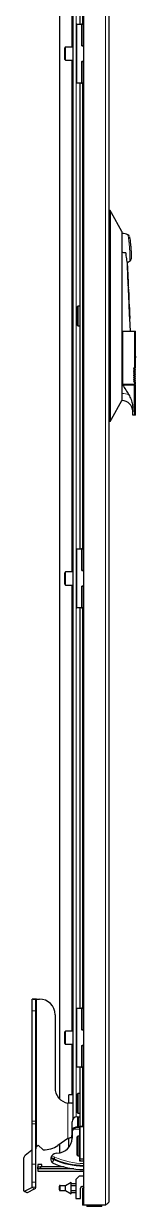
# Model space of a CAD drawing. Header units: millimetres. Extents: x -1275 to 3240, y -1281 to 1219.
# Drawn here: x 838 to 923, y -900 to 2 of the extents above; entities that cross this region are included whole.
import ezdxf

# ---------------------------------------------------------------- set-up
doc = ezdxf.new("R2010")
doc.units = ezdxf.units.MM

msp = doc.modelspace()

# ---------------------------------------------------------------- linework, layer by layer
at = {"color": 7, "linetype": 'Continuous', "lineweight": 25}
for p, q in [((883.4, -898.72), (883.4, 456.28)), ((902.4, 453.68), (902.4, -896.12)), ((874.9, 418.48), (874.9, -833.48)), ((864.9, 375.4), (864.9, -817.83)), ((880.4, 306.28), (880.4, 1.28)), ((877.9, -43.52), (877.9, 1.08)), ((878.1, 1.28), (881.7, 1.28)), ((882.1, 1.28), (881.7, 1.28)), ((881.9, 1.08), (881.9, -15.02)), ((882.1, 1.28), (883.4, 1.28)), ((868.9, -22.26), (868.9, -16.82)), ((874.9, -16.22), (869.5, -16.22)), ((882.1, -15.22), (883.4, -15.22)), ((868.9, -25.62), (868.9, -22.26)), ((869.5, -26.22), (874.9, -26.22)), ((881.9, -27.42), (881.9, -43.52)), ((883.4, -27.22), (882.1, -27.22)), ((881.7, -43.72), (878.1, -43.72)), ((880.4, -43.72), (880.4, -398.72)), ((881.7, -43.72), (882.1, -43.72)), ((883.4, -43.72), (882.1, -43.72)), ((903.4, -140.72), (902.4, -140.72)), ((912.4, -156.72), (904.48, -142.63)), ((903.4, -146.22), (903.4, -296.22)), ((912.4, -156.72), (912.4, -162.19)), ((912.4, -162.19), (912.4, -169.72)), ((912.4, -169.72), (912.4, -272.72)), ((916.92, -189.39), (916.52, -180.2)), ((919.34, -177.78), (919.35, -177.59)), ((916.63, -183.42), (916.59, -183.04)), ((916.64, -183.42), (916.6, -183.04)), ((916.6, -183.04), (916.72, -186.2)), ((916.65, -183.71), (916.63, -183.42)), ((916.64, -183.42), (916.63, -183.42)), ((916.66, -183.71), (916.64, -183.42)), ((916.66, -183.71), (916.65, -183.71)), ((917, -191.48), (916.91, -189.39)), ((917.18, -195.39), (916.96, -191.59)), ((917.17, -194.99), (917.03, -191.89)), ((917.03, -193.28), (917.27, -197.27)), ((917.16, -194.99), (917.18, -195.39)), ((917.23, -196.64), (917.17, -195.39)), ((917.18, -195.39), (917.17, -195.39)), ((917.2, -197.27), (917.19, -197.27)), ((917.27, -197.27), (917.2, -197.27)), ((917.35, -199.5), (917.26, -197.27)), ((917.3, -199.5), (917.3, -199.49)), ((917.3, -199.5), (917.3, -199.5)), ((917.42, -200.76), (917.36, -199.5)), ((917.41, -200.77), (917.41, -200.76)), ((917.52, -203.22), (917.42, -201.08)), ((917.53, -203.22), (917.52, -203.22)), ((917.73, -207.77), (917.53, -203.19)), ((917.57, -205.24), (917.62, -206.21)), ((917.58, -205.24), (917.63, -206.21)), ((878.9, -213.72), (878.4, -214.22)), ((878.4, -228.22), (878.4, -214.22)), ((880.4, -213.72), (878.9, -213.72)), ((878.9, -213.72), (878.9, -228.72)), ((917.69, -207.77), (917.68, -207.77)), ((917.82, -210.13), (917.72, -207.77)), ((917.77, -210.13), (917.77, -210.13)), ((917.94, -212.6), (917.83, -210.13)), ((917.89, -211.84), (917.89, -211.84)), ((917.9, -211.84), (917.9, -211.84)), ((917.93, -212.36), (917.92, -212.22)), ((917.94, -212.77), (917.93, -212.49)), ((917.96, -214.07), (917.95, -214.07)), ((917.97, -214.07), (917.96, -214.07)), ((918, -214.86), (917.96, -214.07)), ((918.02, -214.53), (917.97, -213.29)), ((918.01, -214.86), (917.97, -214.07)), ((917.99, -214.86), (917.98, -214.86)), ((917.99, -214.86), (918.01, -214.86)), ((918, -214.04), (918.05, -215.14)), ((918.03, -214.85), (918.02, -214.53)), ((918.07, -215.75), (918.04, -214.95)), ((918.13, -216.98), (918.07, -215.75)), ((918.16, -217.78), (918.15, -217.51)), ((918.17, -218.04), (918.17, -217.9)), ((918.18, -218.51), (918.18, -218.51)), ((918.31, -221.1), (918.19, -218.43)), ((918.19, -218.51), (918.19, -218.51)), ((918.26, -221.1), (918.25, -221.1)), ((918.31, -222.57), (918.25, -221.12)), ((918.39, -223.22), (918.3, -221.1)), ((918.82, -232.72), (918.4, -223.22)), ((878.4, -228.22), (878.9, -228.72)), ((878.9, -228.72), (880.4, -228.72)), ((912.4, -232.72), (912.61, -232.72)), ((912.61, -232.72), (912.85, -232.72)), ((912.85, -232.72), (912.85, -273.22)), ((912.85, -232.72), (921.95, -232.72)), ((921.95, -232.72), (921.95, -260.72)), ((921.95, -232.72), (922.61, -232.72)), ((922.61, -237.72), (922.61, -232.72)), ((922.36, -237.72), (922.61, -237.72)), ((922.36, -237.72), (922.36, -247.48)), ((922.48, -239.67), (922.48, -245.53)), ((922.49, -239.67), (922.48, -239.67)), ((922.49, -239.67), (922.49, -245.53)), ((922.49, -239.67), (922.61, -239.67)), ((922.61, -240.65), (922.54, -240.65)), ((922.54, -240.65), (922.54, -245.53)), ((922.58, -242.6), (922.58, -245.53)), ((922.59, -242.6), (922.58, -242.6)), ((922.59, -242.6), (922.59, -245.53)), ((922.59, -242.6), (922.61, -242.6)), ((922.6, -239.67), (922.6, -237.72)), ((922.6, -242.6), (922.6, -240.65)), ((922.61, -240.65), (922.61, -239.67)), ((922.61, -245.53), (922.61, -242.6)), ((922.54, -247.48), (922.36, -247.48)), ((922.5, -251.28), (922.36, -251.28)), ((922.36, -251.28), (922.36, -254.25)), ((922.42, -251.77), (922.42, -252.57)), ((922.43, -251.77), (922.42, -251.77)), ((922.43, -251.77), (922.43, -252.57)), ((922.43, -251.77), (922.49, -251.77)), ((922.49, -245.53), (922.48, -245.53)), ((922.54, -245.53), (922.49, -245.53)), ((922.54, -247.48), (922.54, -250.41)), ((922.61, -250.41), (922.54, -250.41)), ((922.56, -252.11), (922.55, -252.11)), ((922.6, -251.28), (922.57, -254.25)), ((922.59, -245.53), (922.58, -245.53)), ((922.58, -247.48), (922.58, -248.45)), ((922.59, -247.48), (922.58, -247.48)), ((922.59, -248.45), (922.58, -248.45)), ((922.61, -245.53), (922.59, -245.53)), ((922.59, -247.48), (922.59, -248.45)), ((922.59, -247.48), (922.61, -247.48)), ((922.61, -248.45), (922.59, -248.45)), ((922.59, -253.15), (922.6, -251.88)), ((922.6, -247.48), (922.6, -245.53)), ((922.6, -250.41), (922.6, -248.45)), ((922.6, -251.91), (922.61, -251.28)), ((922.61, -251.28), (922.6, -251.28)), ((922.6, -253.15), (922.61, -251.88)), ((922.61, -251.88), (922.6, -251.88)), ((922.61, -248.45), (922.61, -247.48)), ((922.61, -251.28), (922.61, -250.41)), ((922.61, -251.88), (922.61, -253.15)), ((921.41, -260.82), (921.85, -260.82)), ((922.51, -260.82), (921.85, -260.82)), ((922.61, -262.12), (922.11, -260.82)), ((922.36, -254.25), (922.43, -254.25)), ((922.43, -252.57), (922.42, -252.57)), ((922.42, -253.07), (922.42, -254.25)), ((922.43, -253.07), (922.42, -253.07)), ((922.49, -252.57), (922.43, -252.57)), ((922.43, -253.07), (922.43, -254.25)), ((922.43, -253.07), (922.48, -253.07)), ((922.51, -254.25), (922.52, -254.25)), ((922.53, -252.81), (922.52, -252.81)), ((922.52, -254.25), (922.56, -254.25)), ((922.55, -253.46), (922.54, -253.46)), ((922.54, -253.81), (922.54, -253.83)), ((922.55, -253.81), (922.54, -253.81)), ((922.55, -253.83), (922.54, -253.83)), ((922.55, -253.81), (922.55, -253.83)), ((922.55, -254.16), (922.55, -254.25)), ((922.56, -254.16), (922.55, -254.16)), ((922.56, -254.16), (922.56, -254.25)), ((922.57, -254.25), (922.59, -254.25)), ((922.58, -254.25), (922.59, -253.64)), ((922.6, -253.15), (922.59, -253.15)), ((922.59, -254.25), (922.6, -253.64)), ((922.6, -253.64), (922.59, -253.64)), ((922.6, -253.64), (922.6, -252.82)), ((922.6, -253.15), (922.61, -253.15)), ((922.6, -253.64), (922.61, -253.64)), ((922.61, -260.72), (922.61, -253.64)), ((921.41, -262.22), (921.85, -262.22)), ((921.41, -263.62), (921.85, -263.62)), ((921.41, -265.02), (921.85, -265.02)), ((921.41, -266.42), (921.85, -266.42)), ((921.41, -267.82), (921.85, -267.82)), ((921.41, -269.22), (921.85, -269.22)), ((922.51, -262.22), (921.85, -262.22)), ((922.51, -263.62), (921.85, -263.62)), ((922.51, -265.02), (921.85, -265.02)), ((922.51, -266.42), (921.85, -266.42)), ((922.51, -267.82), (921.85, -267.82)), ((922.51, -269.22), (921.85, -269.22)), ((922.61, -262.12), (921.95, -262.12)), ((922.61, -263.52), (921.95, -263.52)), ((922.61, -264.92), (921.95, -264.92)), ((922.61, -266.32), (921.95, -266.32)), ((922.61, -267.72), (921.95, -267.72)), ((922.61, -269.12), (921.95, -269.12)), ((922.61, -263.52), (922.11, -262.22)), ((922.61, -264.92), (922.11, -263.62)), ((922.61, -266.32), (922.11, -265.02)), ((922.61, -267.72), (922.11, -266.42)), ((922.61, -269.12), (922.11, -267.82)), ((922.61, -270.52), (922.11, -269.22)), ((912.4, -272.72), (912.4, -273.72)), ((912.4, -273.22), (912.61, -273.22)), ((912.61, -273.72), (912.4, -273.72)), ((912.61, -273.22), (912.85, -273.22)), ((912.61, -273.72), (912.85, -273.72)), ((912.85, -273.22), (921.95, -273.22)), ((912.85, -273.72), (921.95, -273.72)), ((920.61, -273.72), (920.59, -273.22)), ((921.41, -270.62), (921.85, -270.62)), ((922.51, -270.62), (921.85, -270.62)), ((922.61, -270.52), (921.95, -270.52)), ((921.95, -271.92), (921.95, -273.22)), ((922.61, -271.92), (921.95, -271.92)), ((921.95, -273.22), (922.61, -273.22)), ((921.95, -293.72), (921.95, -273.72)), ((921.95, -273.72), (922.61, -273.72)), ((922.61, -271.92), (922.11, -270.62)), ((922.61, -273.22), (922.61, -271.92)), ((922.61, -296.72), (922.61, -273.72)), ((904.48, -299.8), (912.4, -285.72)), ((912.4, -280.25), (912.4, -285.72)), ((912.4, -285.72), (912.61, -285.72)), ((920.61, -293.72), (920.61, -290.63)), ((922.33, -296.72), (920.61, -296.72)), ((922.61, -296.72), (922.33, -296.72)), ((903.4, -301.72), (902.4, -301.72)), ((877.9, -443.52), (877.9, -398.92)), ((878.1, -398.72), (881.7, -398.72)), ((882.1, -398.72), (881.7, -398.72)), ((881.9, -398.92), (881.9, -415.02)), ((882.1, -398.72), (883.4, -398.72)), ((868.9, -422.26), (868.9, -416.82)), ((868.9, -425.62), (868.9, -422.26)), ((874.9, -416.22), (869.5, -416.22)), ((882.1, -415.22), (883.4, -415.22)), ((869.5, -426.22), (874.9, -426.22)), ((881.9, -427.42), (881.9, -443.52)), ((883.4, -427.22), (882.1, -427.22)), ((881.7, -443.72), (878.1, -443.72)), ((880.4, -443.72), (880.4, -748.72)), ((881.7, -443.72), (882.1, -443.72)), ((883.4, -443.72), (882.1, -443.72)), ((846.92, -741.74), (843.92, -741.74)), ((843.92, -750.72), (843.92, -741.74)), ((844.88, -741.72), (847, -741.72)), ((846.92, -750.72), (846.92, -741.74)), ((847.22, -741.72), (847, -741.72)), ((847.22, -741.72), (849.51, -741.72)), ((843.92, -834.77), (843.92, -750.72)), ((846.92, -834.77), (846.92, -750.72)), ((861.51, -753.72), (861.51, -809.22)), ((877.9, -793.52), (877.9, -748.92)), ((878.1, -748.72), (881.7, -748.72)), ((882.1, -748.72), (881.7, -748.72)), ((881.9, -748.92), (881.9, -765.02)), ((882.1, -748.72), (883.4, -748.72)), ((882.1, -765.22), (883.4, -765.22)), ((868.9, -772.26), (868.9, -766.82)), ((868.9, -775.62), (868.9, -772.26)), ((874.9, -766.22), (869.5, -766.22)), ((869.5, -776.22), (874.9, -776.22)), ((881.9, -777.42), (881.9, -793.52)), ((883.4, -777.22), (882.1, -777.22)), ((881.7, -793.72), (878.1, -793.72)), ((880.4, -793.72), (880.4, -838.72)), ((881.7, -793.72), (882.1, -793.72)), ((883.4, -793.72), (882.1, -793.72)), ((874.9, -814.68), (871.9, -814.68)), ((871.9, -814.82), (871.9, -814.68)), ((871.9, -820.97), (871.9, -814.82)), ((878.9, -813.72), (878.4, -814.22)), ((878.4, -821.22), (878.4, -814.22)), ((880.4, -813.72), (878.9, -813.72)), ((878.9, -813.72), (878.9, -821.22)), ((874.9, -820.97), (871.9, -820.97)), ((878.4, -828.22), (878.4, -821.22)), ((878.4, -828.22), (878.9, -828.72)), ((878.9, -821.22), (878.9, -828.72)), ((878.9, -828.72), (880.4, -828.72)), ((843.92, -836.77), (843.92, -834.77)), ((843.92, -867.66), (843.92, -836.77)), ((846.92, -836.77), (846.92, -834.77)), ((846.92, -867.66), (846.92, -836.77)), ((874.4, -841.36), (874.4, -835.42)), ((874.4, -841.35), (874.4, -835.42)), ((878.4, -831.42), (878.4, -831.42)), ((878.4, -831.42), (878.43, -831.42)), ((878.43, -831.42), (879.39, -831.42)), ((879.39, -831.42), (880.4, -831.42)), ((874.29, -845.57), (874.3, -845.57)), ((874.3, -843.75), (874.4, -843.75)), ((874.3, -843.88), (874.3, -845.43)), ((874.3, -843.88), (874.4, -843.88)), ((874.3, -845.43), (874.4, -845.43)), ((874.3, -845.57), (874.4, -845.57)), ((874.3, -845.64), (874.4, -845.64)), ((874.3, -845.77), (874.4, -845.77)), ((874.3, -846.77), (874.3, -845.77)), ((874.3, -846.77), (874.4, -846.77)), ((874.3, -847.27), (874.3, -846.77)), ((874.4, -843.42), (874.4, -841.36)), ((874.4, -843.42), (874.4, -847.67)), ((878.4, -839.42), (880.4, -839.42)), ((878.9, -846.22), (878.4, -846.72)), ((878.4, -853.72), (878.4, -846.72)), ((880.2, -846.22), (878.9, -846.22)), ((878.9, -846.22), (878.9, -853.72)), ((880.2, -846.32), (880.2, -843.36)), ((880.2, -843.36), (880.4, -843.36)), ((880.2, -846.32), (880.4, -846.32)), ((880.2, -848.31), (880.2, -846.32)), ((880.4, -838.72), (880.7, -838.72)), ((880.4, -863.42), (880.4, -839.02)), ((880.7, -838.72), (881.35, -838.72)), ((881.35, -838.72), (882.4, -838.72)), ((882.4, -838.72), (883.4, -838.72)), ((848.51, -853.08), (847.22, -854.48)), ((852.45, -856.72), (848.51, -853.08)), ((871.3, -847.92), (863.55, -853.36)), ((864.9, -852.41), (864.9, -858.9)), ((871.9, -854.83), (871.9, -847.74)), ((874.3, -847.27), (874.4, -847.27)), ((878.4, -860.72), (878.4, -853.72)), ((878.9, -853.72), (878.9, -861.22)), ((880.18, -849.76), (880.4, -849.76)), ((880.2, -852.92), (880.18, -852.92)), ((880.2, -848.31), (880.4, -848.31)), ((880.2, -849.67), (880.2, -848.31)), ((880.2, -849.67), (880.4, -849.67)), ((880.2, -851.33), (880.2, -849.92)), ((880.2, -851.33), (880.4, -851.33)), ((880.2, -852.37), (880.2, -851.33)), ((880.2, -852.37), (880.4, -852.37)), ((880.2, -854.25), (880.2, -852.37)), ((880.2, -854.25), (880.4, -854.25)), ((880.2, -855.05), (880.2, -854.25)), ((880.2, -855.05), (880.4, -855.05)), ((837.53, -863.15), (837.53, -887.64)), ((843.74, -856.87), (838.62, -860.92)), ((860.67, -863.6), (858.5, -862.7)), ((878.4, -860.72), (878.9, -861.22)), ((878.9, -861.22), (880.4, -861.22)), ((880.2, -858.86), (880.4, -858.86)), ((880.4, -865.22), (880.4, -863.42)), ((881.15, -864.92), (880.4, -864.92)), ((883.4, -865.22), (880.4, -865.22)), ((883.4, -863.72), (880.7, -863.72)), ((882.2, -865.22), (881.15, -864.92)), ((843.92, -881.18), (843.92, -867.66)), ((846.92, -881.18), (846.92, -867.66)), ((848.3, -867.92), (848.3, -869.72)), ((851.3, -867.92), (848.3, -867.92)), ((848.3, -871.22), (848.3, -869.72)), ((848.3, -869.72), (850.3, -869.72)), ((850.3, -871.22), (848.3, -871.22)), ((848.3, -871.22), (848.3, -872.92)), ((848.3, -872.92), (883.4, -872.92)), ((850.3, -869.72), (850.3, -871.22)), ((868.27, -869.72), (850.3, -869.72)), ((875.79, -871.22), (850.3, -871.22)), ((851.3, -869.72), (851.3, -867.92)), ((843.92, -885.19), (843.92, -881.18)), ((846.92, -885.19), (846.92, -881.18)), ((869.3, -883.75), (873.8, -881.26)), ((873.8, -883.82), (873.8, -881.26)), ((873.8, -882.26), (877.3, -882.26)), ((879.8, -876.72), (877.3, -879.22)), ((877.3, -879.22), (877.3, -893.72)), ((883.4, -876.72), (879.8, -876.72)), ((837.79, -888.18), (839.92, -889.24)), ((838.24, -888.15), (843.74, -885.4)), ((840.36, -889.21), (845.86, -886.46)), ((864.8, -887.26), (864.8, -884.25)), ((865.3, -883.75), (869.3, -883.75)), ((865.3, -887.76), (869.3, -887.76)), ((869.3, -887.76), (869.3, -883.75)), ((869.3, -887.76), (873.8, -890.26)), ((873.8, -883.76), (877.3, -883.76)), ((873.8, -887.69), (873.8, -883.82)), ((873.8, -890.26), (873.8, -887.69)), ((873.8, -887.76), (877.3, -887.76)), ((873.8, -889.26), (877.3, -889.26)), ((880.8, -893.72), (880.8, -885.99)), ((881.89, -884.55), (883.4, -884.12)), ((883.4, -884.75), (882.4, -886.08)), ((882.4, -886.08), (882.4, -896.72)), ((877.3, -893.72), (880.8, -893.72)), ((882.4, -896.72), (882.4, -898.72)), ((883.4, -896.72), (882.4, -896.72)), ((883.4, -898.72), (882.4, -898.72)), ((899.8, -898.72), (883.4, -898.72)), ((885.65, -898.72), (885.65, -899.47)), ((896.9, -899.72), (885.9, -899.72)), ((897.15, -899.47), (897.15, -898.72))]:
    msp.add_line(p, q, dxfattribs=at)
at = {"color": 8, "linetype": 'Continuous', "lineweight": 18}
for p, q in [((899.8, -898.72), (899.8, 456.28)), ((877.5, 418.48), (877.5, -831.52)), ((874.3, 323.78), (874.3, -16.22)), ((882.4, 306.28), (882.4, 1.28)), ((877.9, 1.08), (878.1, 1.08)), ((878.1, 1.28), (878.1, 1.08)), ((878.1, 1.08), (878.1, -43.52)), ((881.7, 1.08), (878.1, 1.08)), ((881.7, 1.28), (881.7, 1.08)), ((881.7, -15.02), (881.7, 1.08)), ((881.7, 1.08), (881.9, 1.08)), ((881.9, 1.08), (882.1, 1.08)), ((882.1, 1.28), (882.1, 1.08)), ((882.1, 1.08), (882.1, -15.02)), ((883.4, 1.08), (882.1, 1.08)), ((869.5, -16.22), (869.5, -22.4)), ((881.9, -15.02), (881.7, -15.02)), ((881.9, -15.02), (882.1, -15.02)), ((882.1, -15.02), (883.4, -15.02)), ((882.1, -15.22), (882.1, -15.02)), ((882.1, -15.22), (882.1, -15.42)), ((883.4, -15.42), (882.1, -15.42)), ((869.5, -22.4), (869.5, -26.22)), ((874.3, -26.22), (874.3, -416.22)), ((882.1, -27.02), (882.1, -27.22)), ((882.1, -27.02), (883.4, -27.02)), ((881.7, -27.42), (881.9, -27.42)), ((881.7, -43.52), (881.7, -27.42)), ((882.1, -27.42), (881.9, -27.42)), ((882.1, -27.22), (882.1, -27.42)), ((882.1, -27.42), (882.1, -43.52)), ((883.4, -27.42), (882.1, -27.42)), ((878.1, -43.52), (877.9, -43.52)), ((878.1, -43.52), (881.7, -43.52)), ((878.1, -43.52), (878.1, -43.72)), ((881.7, -43.52), (881.9, -43.52)), ((881.7, -43.52), (881.7, -43.72)), ((882.1, -43.52), (881.9, -43.52)), ((882.1, -43.52), (882.1, -43.72)), ((882.1, -43.52), (883.4, -43.52)), ((882.4, -43.72), (882.4, -398.72)), ((903.4, -146.22), (902.4, -146.22)), ((917.58, -205.24), (917.57, -205.24)), ((917.63, -206.21), (917.62, -206.21)), ((912.61, -232.72), (912.61, -273.22)), ((921.95, -260.72), (922.61, -260.72)), ((912.61, -280.25), (912.4, -280.25)), ((912.61, -285.72), (912.61, -280.25)), ((903.4, -296.22), (902.4, -296.22)), ((920.61, -293.72), (921.95, -293.72)), ((877.9, -398.92), (878.1, -398.92)), ((878.1, -398.72), (878.1, -398.92)), ((878.1, -398.92), (878.1, -443.52)), ((881.7, -398.92), (878.1, -398.92)), ((881.7, -398.72), (881.7, -398.92)), ((881.7, -415.02), (881.7, -398.92)), ((881.7, -398.92), (881.9, -398.92)), ((881.9, -398.92), (882.1, -398.92)), ((882.1, -398.72), (882.1, -398.92)), ((882.1, -398.92), (882.1, -415.02)), ((883.4, -398.92), (882.1, -398.92)), ((869.5, -416.22), (869.5, -422.4)), ((869.5, -422.4), (869.5, -426.22)), ((881.9, -415.02), (881.7, -415.02)), ((881.9, -415.02), (882.1, -415.02)), ((882.1, -415.02), (883.4, -415.02)), ((882.1, -415.22), (882.1, -415.02)), ((882.1, -415.22), (882.1, -415.42)), ((883.4, -415.42), (882.1, -415.42)), ((874.3, -426.22), (874.3, -766.22)), ((881.7, -443.52), (881.7, -427.42)), ((881.7, -427.42), (881.9, -427.42)), ((882.1, -427.42), (881.9, -427.42)), ((882.1, -427.02), (883.4, -427.02)), ((882.1, -427.02), (882.1, -427.22)), ((882.1, -427.22), (882.1, -427.42)), ((883.4, -427.42), (882.1, -427.42)), ((882.1, -427.42), (882.1, -443.52)), ((878.1, -443.52), (877.9, -443.52)), ((878.1, -443.52), (881.7, -443.52)), ((878.1, -443.52), (878.1, -443.72)), ((881.7, -443.52), (881.9, -443.52)), ((881.7, -443.52), (881.7, -443.72)), ((882.1, -443.52), (881.9, -443.52)), ((882.1, -443.52), (882.1, -443.72)), ((882.1, -443.52), (883.4, -443.52)), ((882.4, -443.72), (882.4, -748.72)), ((847.22, -741.72), (847.22, -854.48)), ((846.92, -750.72), (843.92, -750.72)), ((877.9, -748.92), (878.1, -748.92)), ((878.1, -748.72), (878.1, -748.92)), ((878.1, -748.92), (878.1, -793.52)), ((881.7, -748.92), (878.1, -748.92)), ((881.7, -748.72), (881.7, -748.92)), ((881.7, -765.02), (881.7, -748.92)), ((881.7, -748.92), (881.9, -748.92)), ((881.9, -748.92), (882.1, -748.92)), ((882.1, -748.72), (882.1, -748.92)), ((882.1, -748.92), (882.1, -765.02)), ((883.4, -748.92), (882.1, -748.92)), ((881.9, -765.02), (881.7, -765.02)), ((881.9, -765.02), (882.1, -765.02)), ((882.1, -765.22), (882.1, -765.02)), ((882.1, -765.02), (883.4, -765.02)), ((882.1, -765.22), (882.1, -765.42)), ((883.4, -765.42), (882.1, -765.42)), ((869.5, -766.22), (869.5, -772.4)), ((869.5, -772.4), (869.5, -776.22)), ((874.3, -776.22), (874.3, -814.68)), ((881.7, -793.52), (881.7, -777.42)), ((881.7, -777.42), (881.9, -777.42)), ((882.1, -777.42), (881.9, -777.42)), ((882.1, -777.02), (883.4, -777.02)), ((882.1, -777.02), (882.1, -777.22)), ((882.1, -777.22), (882.1, -777.42)), ((883.4, -777.42), (882.1, -777.42)), ((882.1, -777.42), (882.1, -793.52)), ((878.1, -793.52), (877.9, -793.52)), ((878.1, -793.52), (881.7, -793.52)), ((878.1, -793.52), (878.1, -793.72)), ((881.7, -793.52), (881.9, -793.52)), ((881.7, -793.52), (881.7, -793.72)), ((882.1, -793.52), (881.9, -793.52)), ((882.1, -793.52), (882.1, -793.72)), ((882.1, -793.52), (883.4, -793.52)), ((882.4, -793.72), (882.4, -838.72)), ((874.9, -814.82), (871.9, -814.82)), ((871.3, -821.08), (871.3, -847.92)), ((846.92, -834.77), (843.92, -834.77)), ((846.92, -836.77), (843.92, -836.77)), ((874.4, -835.42), (874.4, -835.42)), ((878.43, -838.92), (878.43, -831.42)), ((879.39, -831.42), (879.39, -838.92)), ((880.4, -840.92), (875.28, -840.92)), ((878.4, -839.42), (878.4, -838.92)), ((878.4, -838.92), (878.43, -838.92)), ((878.43, -839.42), (878.43, -838.92)), ((878.43, -838.92), (879.39, -838.92)), ((879.39, -838.92), (880.42, -838.92)), ((880.4, -839.02), (880.7, -839.02)), ((880.7, -838.72), (880.7, -839.02)), ((880.7, -839.02), (880.7, -863.42)), ((883.4, -839.02), (880.7, -839.02)), ((843.74, -856.87), (843.74, -885.4)), ((859.07, -861.31), (861.26, -862.22)), ((880.2, -857.62), (880.4, -857.62)), ((880.4, -863.42), (880.7, -863.42)), ((880.7, -863.42), (883.4, -863.42)), ((880.7, -863.42), (880.7, -863.72)), ((846.92, -867.66), (843.92, -867.66)), ((846.92, -881.18), (843.92, -881.18)), ((840.36, -889.21), (838.24, -888.15)), ((843.74, -885.4), (845.86, -886.46)), ((843.92, -885.19), (846.92, -885.19)), ((865.3, -883.75), (865.3, -887.76)), ((885.65, -899.47), (897.15, -899.47))]:
    msp.add_line(p, q, dxfattribs=at)
at = {"color": 7, "linetype": 'Continuous', "lineweight": 25, "flags": 128}
for points in [[(916.96, -191.59), (917, -192.54), (917.03, -193.28)], [(917.2, -197.27), (917.26, -198.52), (917.3, -199.5)], [(917.58, -205.9), (917.69, -208.27), (917.77, -210.13)], [(917.62, -206.21), (917.65, -207.08), (917.68, -207.77)], [(917.63, -206.21), (917.66, -207.08), (917.69, -207.77)], [(917.97, -214.72), (918.16, -219.12), (918.31, -222.57)], [(918.25, -221.1), (918.1, -217.61), (917.98, -214.86)], [(918.26, -221.1), (918.11, -217.61), (917.99, -214.86)], [(922.51, -253.55), (922.52, -253.73), (922.52, -253.87)], [(922.54, -253.81), (922.54, -253.61), (922.54, -253.46)], [(922.55, -253.81), (922.55, -253.61), (922.55, -253.46)], [(837.53, -887.64), (837.55, -887.8), (837.59, -887.94), (837.65, -888.06), (837.74, -888.15), (837.85, -888.2), (837.97, -888.22), (838.1, -888.2), (838.24, -888.15)]]:
    msp.add_lwpolyline(points, dxfattribs=at)
at = {"color": 7, "linetype": 'Continuous', "lineweight": 25}
for centre, radius, start, end in [((878.1, 1.08), 0.2, 90, 180), ((881.7, 1.08), 0.2, 0, 90), ((869.5, -16.82), 0.6, 90, 180), ((882.1, -15.02), 0.2, 180, 270), ((869.5, -25.62), 0.6, 180, 270), ((882.1, -27.42), 0.2, 90, 180), ((878.1, -43.52), 0.2, 180, 270), ((881.7, -43.52), 0.2, 270, 0), ((912.4, -169.72), 11.4, 66.37549, 90), ((912.4, -169.72), 11.4, 291.36213, 301.71629), ((922.51, -260.72), 0.1, 270, 360), ((922.51, -262.12), 0.1, 270, 0), ((922.51, -263.52), 0.1, 270, 0), ((922.51, -264.92), 0.1, 270, 0), ((922.51, -266.32), 0.1, 270, 0), ((922.51, -267.72), 0.1, 270, 0), ((922.51, -269.12), 0.1, 270, 0), ((922.51, -270.52), 0.1, 270, 0), ((912.61, -293.72), 8, 0, 90), ((878.1, -398.92), 0.2, 90, 180), ((881.7, -398.92), 0.2, 0, 90), ((869.5, -416.82), 0.6, 90, 180), ((882.1, -415.02), 0.2, 180, 270), ((869.5, -425.62), 0.6, 180, 270), ((882.1, -427.42), 0.2, 90, 180), ((878.1, -443.52), 0.2, 180, 270), ((881.7, -443.52), 0.2, 270, 0), ((849.51, -753.72), 12, 0, 90), ((878.1, -748.92), 0.2, 90, 180), ((881.7, -748.92), 0.2, 0, 90), ((882.1, -765.02), 0.2, 180, 270), ((869.5, -766.82), 0.6, 90, 180), ((869.5, -775.62), 0.6, 180, 270), ((882.1, -777.42), 0.2, 90, 180), ((878.1, -793.52), 0.2, 180, 270), ((881.7, -793.52), 0.2, 270, 0), ((873.08, -809.63), 11.58, 177.93112, 261.14125), ((878.4, -835.42), 4, 90, 180), ((878.4, -835.42), 4, 90, 180), ((878.4, -843.42), 4, 141.31781, 180), ((880.7, -839.02), 0.3, 90, 180), ((852.45, -836.72), 20, 270, 303.69007), ((862.9, -847.67), 11.5, 270, 0), ((840.54, -863.24), 3.01, 129.67109, 178.31266), ((862.9, -863.67), 4.5, 90, 148.43185), ((883.4, -813.52), 55, 245.58594, 270), ((880.7, -863.42), 0.3, 180, 270), ((883.4, -813.52), 58.2, 245.70354, 270), ((840.11, -888.79), 0.489, 246.38197, 300.88579), ((843.65, -885.15), 0.266, 289.1377, 351.58375), ((845.34, -884.95), 1.59, 289.1377, 351.58375), ((865.3, -884.25), 0.5, 90, 180), ((865.3, -887.26), 0.5, 180, 270), ((882.3, -885.99), 1.5, 106, 180), ((885.9, -899.47), 0.25, 180, 270), ((896.9, -899.47), 0.25, 270, 0)]:
    msp.add_arc(centre, radius, start, end, dxfattribs=at)
at = {"color": 8, "linetype": 'Continuous', "lineweight": 18}
for centre, radius, start, end in [((882.1, -15.02), 0.4, 180, 270), ((882.1, -27.42), 0.4, 90, 180), ((912.76, -292.31), 12.07, 66.28954, 90.71323), ((882.1, -415.02), 0.4, 180, 270), ((882.1, -427.42), 0.4, 90, 180), ((882.1, -765.02), 0.4, 180, 270), ((882.1, -777.42), 0.4, 90, 180), ((878.4, -843.42), 4.5, 90, 152.71955), ((878.9, -838.93), 0.491, 271.15589, 1.11103), ((883.4, -813.52), 55.65, 245.60841, 270), ((883.4, -813.52), 53.5, 245.55903, 270)]:
    msp.add_arc(centre, radius, start, end, dxfattribs=at)
at = {"color": 7, "linetype": 'Continuous', "lineweight": 25}
for points, knots in [([(903.4, -140.72), (903.4, -140.78), (903.4, -140.9), (903.4, -141.85), (903.4, -143.24), (903.4, -144.79), (903.4, -145.81), (903.4, -146.22)], [0, 0, 0, 0, 0.214694, 0.429388, 0.644082, 0.858775, 1, 1, 1, 1]), ([(904.48, -142.64), (904.29, -142.33), (903.93, -141.75), (903.57, -141.05), (903.41, -140.71)], [0, 0, 0, 0, 0.525323, 1, 1, 1, 1]), ([(918.03, -160.48), (918, -160.42), (917.94, -160.24), (917.77, -159.93), (917.46, -159.56), (917.14, -159.39), (916.98, -159.29)], [0, 0, 0, 0, 0.124152, 0.341643, 0.649974, 1, 1, 1, 1]), ([(918.11, -160.82), (918.1, -160.79), (918.08, -160.7), (918.18, -161.21), (918.38, -162.39), (918.71, -164.62), (919.03, -167.38), (919.26, -170.33), (919.38, -173.11), (919.39, -175.43), (919.36, -177.06), (919.34, -177.72), (919.34, -177.77), (919.34, -177.78)], [0, 0, 0, 0, 0.030403, 0.098769, 0.206023, 0.316924, 0.429796, 0.54227, 0.652144, 0.75822, 0.860909, 0.962167, 1, 1, 1, 1]), ([(916.5, -180.2), (916.5, -180.21), (916.51, -180.23), (916.25, -178.87), (915.93, -176.68), (915.64, -174.61), (915.58, -173.38), (915.34, -173.01), (915.27, -172.96), (915.2, -172.93), (915.08, -172.95), (914.63, -173.02), (913.71, -173.05), (912.89, -172.84), (912.42, -172.72)], [0, 0, 0, 0, 0.142088, 0.367463, 0.591561, 0.739426, 0.81331, 0.820191, 0.825612, 0.829303, 0.833042, 0.848757, 0.911877, 1, 1, 1, 1]), ([(918.39, -179.39), (918.48, -179.34), (918.7, -179.22), (918.95, -178.92), (919.15, -178.58), (919.26, -178.3), (919.29, -178.14), (919.31, -178.08)], [0, 0, 0, 0, 0.174701, 0.458342, 0.696381, 0.888501, 1, 1, 1, 1]), ([(916.74, -186.14), (916.73, -185.7), (916.69, -184.83), (916.67, -184.08), (916.66, -183.71)], [0, 0, 0, 0, 0.500963, 1, 1, 1, 1]), ([(916.72, -186.2), (916.74, -186.79), (916.8, -187.97), (916.89, -189.68), (916.97, -190.99), (917.01, -191.64), (917.03, -191.87), (917.03, -191.89), (917.03, -191.91)], [0, 0, 0, 0, 0.250282, 0.499393, 0.748791, 0.874699, 0.937286, 1, 1, 1, 1]), ([(916.92, -189.4), (916.92, -189.38), (916.92, -189.35), (916.9, -189.09), (916.88, -188.74), (916.85, -188.15), (916.8, -187.27), (916.76, -186.52), (916.74, -186.14)], [0, 0, 0, 0, 0.124416, 0.248357, 0.373982, 0.500169, 0.7494, 1, 1, 1, 1]), ([(917.42, -200.79), (917.42, -200.75), (917.42, -200.67), (917.42, -201), (917.43, -201.59), (917.44, -202.11), (917.45, -202.37)], [0, 0, 0, 0, 0.248736, 0.498686, 0.748107, 1, 1, 1, 1]), ([(917.45, -202.37), (917.46, -202.64), (917.47, -203.19), (917.52, -204.39), (917.56, -205.3), (917.58, -205.9)], [0, 0, 0, 0, 0.249362, 0.499672, 1, 1, 1, 1]), ([(917.52, -203.22), (917.52, -203.23), (917.52, -203.24), (917.52, -203.42), (917.52, -203.67), (917.53, -204.02), (917.55, -204.54), (917.56, -204.96), (917.57, -205.24)], [0, 0, 0, 0, 0.249432, 0.37514, 0.499356, 0.623458, 0.749245, 1, 1, 1, 1]), ([(917.53, -203.22), (917.53, -203.23), (917.53, -203.24), (917.53, -203.42), (917.53, -203.67), (917.54, -204.02), (917.56, -204.54), (917.57, -204.96), (917.58, -205.24)], [0, 0, 0, 0, 0.249432, 0.37514, 0.499356, 0.623458, 0.749245, 1, 1, 1, 1]), ([(917.92, -212.22), (917.92, -212.28), (917.93, -212.41), (917.94, -212.82), (917.96, -213.45), (917.99, -214.28), (918.02, -214.85), (918.03, -215.14)], [0, 0, 0, 0, 0.1246, 0.248977, 0.500405, 0.749333, 1, 1, 1, 1]), ([(918.04, -215.14), (918.02, -214.62), (917.98, -213.84), (917.95, -212.88), (917.93, -212.54), (917.93, -212.36)], [0, 0, 0, 0, 0.498965, 0.749922, 1, 1, 1, 1]), ([(918.05, -215.14), (918.03, -214.72), (918, -214.08), (917.97, -213.28), (917.95, -212.94), (917.94, -212.77)], [0, 0, 0, 0, 0.50146, 0.750257, 1, 1, 1, 1]), ([(917.96, -214.07), (917.96, -214.08), (917.96, -214.1), (917.95, -214.25), (917.96, -214.43), (917.96, -214.59), (917.97, -214.68), (917.97, -214.72)], [0, 0, 0, 0, 0.249445, 0.498999, 0.74851, 0.873859, 1, 1, 1, 1]), ([(918.03, -215.14), (918.04, -215.42), (918.07, -215.98), (918.11, -216.8), (918.14, -217.42), (918.16, -217.84), (918.17, -217.97), (918.17, -218.04)], [0, 0, 0, 0, 0.248731, 0.497377, 0.750528, 0.875233, 1, 1, 1, 1]), ([(918.17, -217.9), (918.16, -217.73), (918.14, -217.38), (918.1, -216.43), (918.06, -215.65), (918.04, -215.14)], [0, 0, 0, 0, 0.249575, 0.500842, 1, 1, 1, 1]), ([(918.05, -215.14), (918.06, -215.52), (918.09, -215.99), (918.1, -216.42), (918.11, -216.5)], [0, 0, 0, 0, 0.802786, 1, 1, 1, 1]), ([(918.15, -217.51), (918.14, -217.34), (918.13, -216.99), (918.09, -216.19), (918.07, -215.56), (918.05, -215.14)], [0, 0, 0, 0, 0.2508953, 0.500775, 1, 1, 1, 1]), ([(918.17, -218.07), (918.18, -218.14), (918.19, -218.33), (918.19, -218.43), (918.19, -218.51)], [0, 0, 0, 0, 0.334971, 1, 1, 1, 1]), ([(918.31, -222.57), (918.31, -222.61), (918.32, -222.7), (918.33, -222.86), (918.34, -223.04), (918.35, -223.19), (918.36, -223.21), (918.36, -223.22)], [0, 0, 0, 0, 0.125388, 0.250591, 0.500192, 0.749805, 1, 1, 1, 1]), ([(922.55, -252.11), (922.55, -252.04), (922.55, -251.88), (922.54, -251.67), (922.54, -251.51), (922.52, -251.3), (922.5, -251.29), (922.49, -251.28)], [0, 0, 0, 0, 0.125885, 0.250002, 0.375256, 0.501237, 1, 1, 1, 1]), ([(922.49, -251.77), (922.5, -251.78), (922.51, -251.79), (922.52, -251.89), (922.52, -251.98), (922.52, -252.08), (922.52, -252.14), (922.52, -252.17)], [0, 0, 0, 0, 0.464779, 0.639498, 0.766783, 0.894486, 1, 1, 1, 1]), ([(922.52, -252.17), (922.52, -252.22), (922.52, -252.3), (922.52, -252.4), (922.51, -252.48), (922.51, -252.57), (922.5, -252.57), (922.49, -252.57)], [0, 0, 0, 0, 0.1448477, 0.2595538, 0.3741459, 0.5488424, 1, 1, 1, 1]), ([(922.56, -252.11), (922.56, -252.02), (922.56, -251.86), (922.55, -251.65), (922.55, -251.48), (922.53, -251.3), (922.51, -251.29), (922.5, -251.28)], [0, 0, 0, 0, 0.149141, 0.264134, 0.378852, 0.560232, 1, 1, 1, 1]), ([(922.52, -252.81), (922.53, -252.79), (922.53, -252.74), (922.54, -252.62), (922.54, -252.49), (922.55, -252.33), (922.55, -252.2), (922.55, -252.11)], [0, 0, 0, 0, 0.249783, 0.499064, 0.624235, 0.749653, 1, 1, 1, 1]), ([(922.53, -252.81), (922.54, -252.78), (922.54, -252.73), (922.55, -252.56), (922.56, -252.37), (922.56, -252.21), (922.56, -252.13), (922.56, -252.11)], [0, 0, 0, 0, 0.331473, 0.546481, 0.762526, 0.960277, 1, 1, 1, 1]), ([(921.95, -262.12), (921.86, -261.9), (921.73, -261.58), (921.55, -261.14), (921.46, -260.93), (921.41, -260.82)], [0, 0, 0, 0, 0.4999933, 0.7499958, 1, 1, 1, 1]), ([(921.85, -260.82), (921.86, -260.82), (921.89, -260.81), (921.92, -260.79), (921.95, -260.76), (921.95, -260.73), (921.95, -260.72), (921.95, -260.72)], [0, 0, 0, 0, 0.295691, 0.568687, 0.759853, 0.951912, 1, 1, 1, 1]), ([(922.48, -253.07), (922.49, -253.07), (922.5, -253.08), (922.51, -253.14), (922.51, -253.2), (922.51, -253.31), (922.51, -253.43), (922.51, -253.51), (922.51, -253.55)], [0, 0, 0, 0, 0.3623072, 0.4997618, 0.6038945, 0.7077513, 0.8881589, 1, 1, 1, 1]), ([(922.54, -253.46), (922.54, -253.38), (922.54, -253.27), (922.54, -253.12), (922.54, -253.02), (922.54, -252.94), (922.53, -252.86), (922.53, -252.83), (922.52, -252.81)], [0, 0, 0, 0, 0.250367, 0.375745, 0.500635, 0.625633, 0.750126, 1, 1, 1, 1]), ([(922.52, -253.87), (922.52, -253.9), (922.52, -253.97), (922.52, -254.1), (922.52, -254.19), (922.52, -254.24), (922.52, -254.25)], [0, 0, 0, 0, 0.256139, 0.512698, 0.919022, 1, 1, 1, 1]), ([(922.55, -253.46), (922.55, -253.35), (922.55, -253.19), (922.55, -253), (922.54, -252.88), (922.54, -252.83), (922.53, -252.81)], [0, 0, 0, 0, 0.336422, 0.52346, 0.710673, 1, 1, 1, 1]), ([(922.55, -254.16), (922.55, -254.15), (922.55, -254.14), (922.55, -254.09), (922.54, -253.99), (922.54, -253.89), (922.54, -253.83)], [0, 0, 0, 0, 0.125363, 0.250032, 0.499675, 1, 1, 1, 1]), ([(922.56, -254.16), (922.56, -254.14), (922.56, -254.12), (922.56, -254.04), (922.55, -253.94), (922.55, -253.86), (922.55, -253.83)], [0, 0, 0, 0, 0.20263, 0.420406, 0.728008, 1, 1, 1, 1]), ([(921.95, -263.52), (921.86, -263.3), (921.73, -262.98), (921.55, -262.54), (921.46, -262.33), (921.41, -262.22)], [0, 0, 0, 0, 0.499993, 0.749996, 1, 1, 1, 1]), ([(921.95, -264.92), (921.86, -264.7), (921.73, -264.38), (921.55, -263.94), (921.46, -263.73), (921.41, -263.62)], [0, 0, 0, 0, 0.499993, 0.749996, 1, 1, 1, 1]), ([(921.95, -266.32), (921.86, -266.1), (921.73, -265.78), (921.55, -265.34), (921.46, -265.13), (921.41, -265.02)], [0, 0, 0, 0, 0.499993, 0.749996, 1, 1, 1, 1]), ([(921.95, -267.72), (921.86, -267.5), (921.73, -267.18), (921.55, -266.74), (921.46, -266.53), (921.41, -266.42)], [0, 0, 0, 0, 0.499993, 0.749996, 1, 1, 1, 1]), ([(921.95, -269.12), (921.86, -268.9), (921.73, -268.58), (921.55, -268.14), (921.46, -267.93), (921.41, -267.82)], [0, 0, 0, 0, 0.499993, 0.749996, 1, 1, 1, 1]), ([(921.95, -270.52), (921.86, -270.3), (921.73, -269.98), (921.55, -269.54), (921.46, -269.33), (921.41, -269.22)], [0, 0, 0, 0, 0.499993, 0.749996, 1, 1, 1, 1]), ([(921.85, -262.22), (921.86, -262.22), (921.89, -262.21), (921.92, -262.19), (921.95, -262.16), (921.95, -262.13), (921.95, -262.12), (921.95, -262.12)], [0, 0, 0, 0, 0.295691, 0.568687, 0.759853, 0.951912, 1, 1, 1, 1]), ([(921.85, -263.62), (921.86, -263.62), (921.89, -263.61), (921.92, -263.59), (921.95, -263.56), (921.95, -263.53), (921.95, -263.52), (921.95, -263.52)], [0, 0, 0, 0, 0.295691, 0.568687, 0.759853, 0.951912, 1, 1, 1, 1]), ([(921.85, -265.02), (921.86, -265.02), (921.89, -265.01), (921.92, -264.99), (921.95, -264.96), (921.95, -264.93), (921.95, -264.92), (921.95, -264.92)], [0, 0, 0, 0, 0.295691, 0.568687, 0.759853, 0.951912, 1, 1, 1, 1]), ([(921.85, -266.42), (921.86, -266.42), (921.89, -266.41), (921.92, -266.39), (921.95, -266.36), (921.95, -266.33), (921.95, -266.32), (921.95, -266.32)], [0, 0, 0, 0, 0.295691, 0.568687, 0.759853, 0.951912, 1, 1, 1, 1]), ([(921.85, -267.82), (921.86, -267.82), (921.89, -267.81), (921.92, -267.79), (921.95, -267.76), (921.95, -267.73), (921.95, -267.72), (921.95, -267.72)], [0, 0, 0, 0, 0.295691, 0.568687, 0.759853, 0.951912, 1, 1, 1, 1]), ([(921.85, -269.22), (921.86, -269.22), (921.89, -269.21), (921.92, -269.19), (921.95, -269.16), (921.95, -269.13), (921.95, -269.12), (921.95, -269.12)], [0, 0, 0, 0, 0.295691, 0.568687, 0.759853, 0.951912, 1, 1, 1, 1]), ([(912.4, -273.72), (912.4, -274.85), (912.4, -277.19), (912.4, -279.21), (912.4, -280.25)], [0, 0, 0, 0, 0.484389, 1, 1, 1, 1]), ([(912.85, -273.72), (913.67, -274.96), (915.32, -277.45), (916.85, -279.99), (917.61, -281.26)], [0, 0, 0, 0, 0.499713, 1, 1, 1, 1]), ([(921.95, -271.92), (921.86, -271.7), (921.73, -271.38), (921.55, -270.94), (921.46, -270.73), (921.41, -270.62)], [0, 0, 0, 0, 0.499993, 0.749996, 1, 1, 1, 1]), ([(921.85, -270.62), (921.86, -270.62), (921.89, -270.61), (921.92, -270.59), (921.95, -270.56), (921.95, -270.53), (921.95, -270.52), (921.95, -270.52)], [0, 0, 0, 0, 0.295691, 0.568687, 0.759853, 0.951912, 1, 1, 1, 1]), ([(917.61, -281.26), (918.22, -282.44), (919.46, -284.81), (920.47, -288.01), (920.57, -290.01), (920.61, -290.63)], [0, 0, 0, 0, 0.401015, 0.812371, 1, 1, 1, 1]), ([(903.4, -296.22), (903.4, -296.84), (903.4, -298.07), (903.4, -299.72), (903.4, -300.96), (903.4, -301.62), (903.4, -301.69), (903.4, -301.72)], [0, 0, 0, 0, 0.21469, 0.42938, 0.644073, 0.858767, 1, 1, 1, 1]), ([(920.61, -296.72), (920.61, -296.68), (920.61, -296.6), (920.61, -296), (920.61, -295.13), (920.61, -294.31), (920.61, -293.84), (920.61, -293.72)], [0, 0, 0, 0, 0.244194, 0.488981, 0.716656, 0.923156, 1, 1, 1, 1]), ([(921.95, -293.72), (921.96, -294.01), (921.96, -294.61), (922.02, -295.4), (922.11, -296.07), (922.21, -296.56), (922.29, -296.71), (922.33, -296.72), (922.33, -296.72)], [0, 0, 0, 0, 0.169896, 0.33938, 0.519039, 0.726848, 0.970472, 1, 1, 1, 1]), ([(903.41, -301.72), (903.57, -301.39), (903.93, -300.69), (904.29, -300.11), (904.48, -299.81)], [0, 0, 0, 0, 0.47459, 1, 1, 1, 1]), ([(871.3, -847.92), (871.65, -847.82), (872.35, -847.62), (873.29, -847.32), (873.97, -847.07), (874.22, -846.93), (874.3, -846.88)], [0, 0, 0, 0, 0.29008, 0.580161, 0.870241, 1, 1, 1, 1]), ([(874.3, -843.75), (874.3, -843.75), (874.3, -843.75), (874.3, -843.78), (874.3, -843.83), (874.3, -843.86), (874.3, -843.88)], [0, 0, 0, 0, 0.2808356, 0.55925, 0.7791823, 1, 1, 1, 1]), ([(874.3, -845.43), (874.3, -845.45), (874.3, -845.49), (874.3, -845.54), (874.3, -845.56), (874.3, -845.57), (874.3, -845.57)], [0, 0, 0, 0, 0.2809531, 0.5593907, 0.7790729, 1, 1, 1, 1]), ([(874.3, -845.5), (874.3, -845.52), (874.3, -845.57), (874.3, -845.63), (874.3, -845.64), (874.3, -845.64)], [0, 0, 0, 0, 0.280801, 0.559621, 1, 1, 1, 1]), ([(874.4, -843.35), (874.4, -843.35), (874.4, -843.34), (874.4, -843.34), (874.4, -843.32), (874.4, -843.24), (874.4, -842.91), (874.4, -842.28), (874.4, -841.68), (874.4, -841.35)], [0, 0, 0, 0, 0.00167, 0.003889, 0.009531, 0.034361, 0.132751, 0.526214, 1, 1, 1, 1]), ([(875.28, -840.92), (875.45, -840.73), (875.87, -840.26), (876.82, -839.68), (877.71, -839.44), (878.28, -839.42), (878.4, -839.42), (878.4, -839.42)], [0, 0, 0, 0, 0.19414, 0.485275, 0.898779, 0.996769, 1, 1, 1, 1]), ([(880.2, -857.62), (880.2, -857.25), (880.2, -856.55), (880.2, -855.7), (880.2, -855.25), (880.2, -855.22)], [0, 0, 0, 0, 0.522437, 0.975649, 1, 1, 1, 1]), ([(859.45, -866.55), (859.42, -866.53), (859.34, -866.43), (858.88, -865.79), (858.36, -864.59), (858.43, -863.43), (858.46, -862.94)], [0, 0, 0, 0, 0.101651, 0.345128, 0.729048, 1, 1, 1, 1]), ([(858.5, -862.7), (858.49, -862.76), (858.48, -862.83), (858.46, -862.92), (858.46, -862.94)], [0, 0, 0, 0, 0.789403, 1, 1, 1, 1]), ([(860.42, -864.2), (860.42, -864.2), (860.42, -864.19), (860.42, -864.18), (860.4, -864.15), (860.28, -864.05), (859.79, -863.73), (859.15, -863.35), (858.61, -863.03), (858.46, -862.94)], [0, 0, 0, 0, 0.003748, 0.008698, 0.018275, 0.054741, 0.199177, 0.774578, 1, 1, 1, 1]), ([(858.5, -862.7), (858.51, -862.69), (858.52, -862.66), (858.58, -862.41), (858.7, -862.05), (858.87, -861.66), (859.01, -861.41), (859.07, -861.31)], [0, 0, 0, 0, 0.2129, 0.425707, 0.640613, 0.853382, 1, 1, 1, 1]), ([(859.44, -866.55), (859.46, -866.51), (859.5, -866.41), (859.74, -865.85), (860.06, -865.05), (860.32, -864.43), (860.42, -864.2)], [0, 0, 0, 0, 0.237351, 0.529954, 0.830331, 1, 1, 1, 1]), ([(860.67, -863.6), (860.67, -863.58), (860.69, -863.55), (860.79, -863.32), (860.94, -862.97), (861.1, -862.59), (861.21, -862.34), (861.26, -862.24), (861.26, -862.22)], [0, 0, 0, 0, 0.214635, 0.429269, 0.643917, 0.858595, 0.982146, 1, 1, 1, 1]), ([(880.2, -858.86), (880.2, -858.68), (880.2, -858.34), (880.2, -857.85), (880.2, -857.62)], [0, 0, 0, 0, 0.5368, 1, 1, 1, 1]), ([(902.4, -896.12), (902.37, -896.3), (902.31, -896.7), (901.78, -897.33), (900.91, -898.01), (900.18, -898.48), (899.8, -898.72)], [0, 0, 0, 0, 0.211353, 0.466168, 0.72109, 1, 1, 1, 1])]:
    msp.add_open_spline(points, degree=3, knots=knots, dxfattribs=at)
at = {"color": 8, "linetype": 'Continuous', "lineweight": 18}
for points, knots in [([(918.39, -179.41), (918.39, -179.4), (918.4, -179.34), (918.42, -178.57), (918.46, -176.64), (918.44, -173.9), (918.3, -170.61), (918.03, -167.11), (917.65, -163.85), (917.26, -161.21), (917.01, -159.81), (916.91, -159.22), (916.93, -159.33), (916.93, -159.36)], [0, 0, 0, 0, 0.038287, 0.14055, 0.24357, 0.349125, 0.457771, 0.568766, 0.680522, 0.791151, 0.899049, 0.96816, 1, 1, 1, 1]), ([(912.61, -280.25), (912.61, -280.25), (912.61, -280.16), (912.61, -279.57), (912.61, -278.42), (912.61, -276.71), (912.61, -275.13), (912.61, -274.12), (912.61, -273.72)], [0, 0, 0, 0, 0.000009, 0.046134, 0.306129, 0.566528, 0.826701, 1, 1, 1, 1])]:
    msp.add_open_spline(points, degree=3, knots=knots, dxfattribs=at)
at = {"color": 7, "linetype": 'Continuous', "lineweight": 25}
for points in [[(844.88, -741.72), (844.74, -741.72), (844.45, -741.72), (844.15, -741.73), (843.95, -741.74), (843.93, -741.74), (843.92, -741.74)], [(847, -741.72), (846.99, -741.72), (846.96, -741.72), (846.94, -741.73), (846.92, -741.74), (846.92, -741.74), (846.92, -741.74)], [(874.6, -821.22), (874.44, -821.2), (874.11, -821.18), (873.3, -821.15), (872.35, -821.11), (871.65, -821.09), (871.3, -821.08)], [(874.9, -820.97), (874.89, -821.01), (874.86, -821.09), (874.69, -821.17), (874.6, -821.22)], [(846.92, -856.01), (846.94, -855.75), (846.97, -855.24), (847.14, -854.73), (847.22, -854.48)], [(843.74, -856.87), (843.77, -856.85), (843.82, -856.81), (843.87, -856.73), (843.91, -856.65), (843.91, -856.59), (843.92, -856.57)]]:
    msp.add_open_spline(points, degree=3, dxfattribs=at)

doc.saveas('drawing.dxf')
